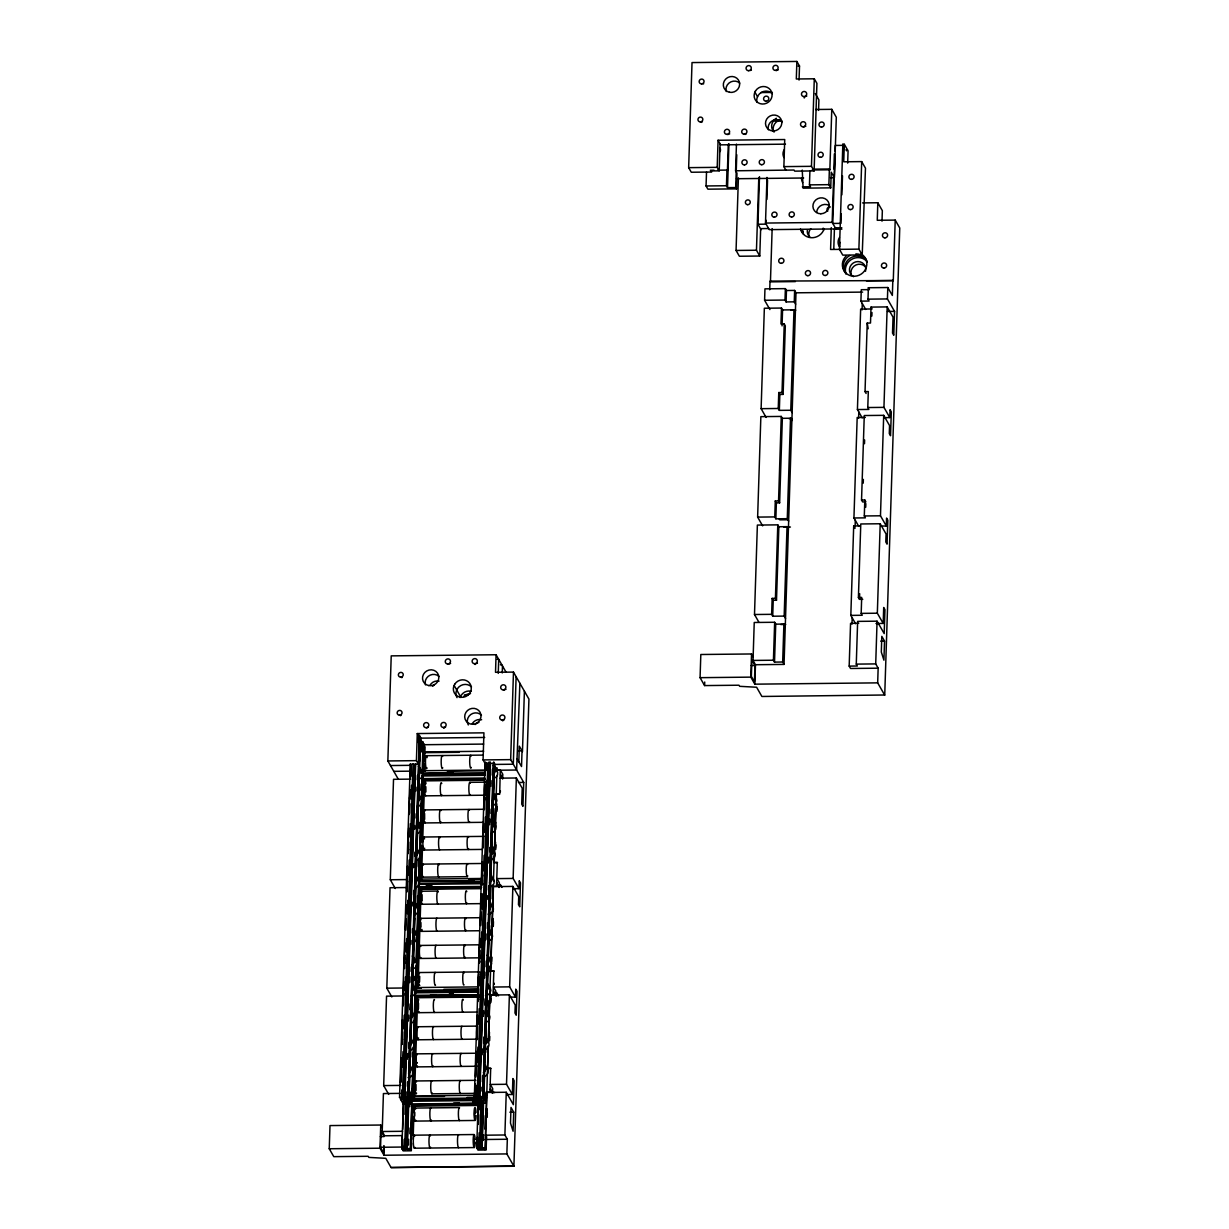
<?xml version="1.0" encoding="UTF-8"?>
<svg xmlns="http://www.w3.org/2000/svg" width="1229" height="1229" viewBox="0 0 1229 1229"><rect width="100%" height="100%" fill="white"/><g stroke="black" fill="none" stroke-linecap="round" stroke-linejoin="round"><path stroke-width="1.5" d="M500.418 790.861L500.28 791.906L500.111 790.954M408.089 1141.741L408.12 1140.758M474.655 1141.065C474.24 1149.745 472.965 1134.567 474.578 1139.56M398.227 779.094L387.857 760.951L391.221 655.871L496.07 654.75L495.517 672.294L513.476 672.094L528.931 699.071L513.906 1166.244L391.068 1167.55L385.783 1158.317L368.823 1157.395L368.193 1156.289L333.781 1156.658L329.249 1148.746L330.002 1125.58L380.744 1125.027L382.327 1127.792M513.906 1166.244L506.855 1153.923L384.016 1155.245L379.991 1148.209L380.744 1125.027M401.791 1135.611L384.646 1135.78L382.204 1131.51L383.417 1093.564L400.116 1093.38M388.702 1094.363L383.678 1085.591L386.551 996.151L403.25 995.966M391.821 996.934L386.812 988.177L390.039 887.722L406.738 887.538M395.308 888.521L390.3 879.749L393.526 779.309L410.67 779.125M383.847 1145.612L383.617 1152.833L380.544 1147.487L381.067 1131.218L384.139 1136.579L380.329 1136.61M384.016 1155.245L384.308 1146.396M391.068 1167.55L513.922 1166.075M406.077 1104.026L402.651 1098.726L406.077 1104.026L403.296 1104.057L400.362 1098.91L402.851 1098.695L399.533 1097.466L410.256 763.977M400.454 1082.872L401.253 1057.954M401.683 1044.542L402.482 1019.624M402.912 1006.213L403.711 981.295M404.157 967.884L404.956 942.966M405.386 929.554L406.184 904.636M406.615 891.225L407.413 866.307M407.844 852.895L408.642 827.977M409.073 814.55L409.887 789.648M410.317 776.221L410.686 764.73M400.746 1082.042L401.161 1069.153M403.527 995.659L403.696 990.144M406.999 887.23L407.413 874.357M410.563 776.359L410.747 770.844M400.931 1081.873L401.284 1070.167M402.144 1043.329L402.513 1031.838M403.389 1004.999L403.757 993.508M404.556 968.59L404.986 955.163M405.785 930.261L406.154 918.754M407.014 891.931L407.383 880.425M408.243 853.587L408.612 842.095M409.549 813.352L409.856 803.766M410.716 776.928L411.085 765.437M406.2 1091.905L406.016 1097.651L401.514 1097.697L401.76 1090.031M402.497 1067.033L402.989 1051.701M403.726 1028.704L404.157 1015.292M404.956 990.374L405.386 976.947M406.184 952.045L406.615 938.618M407.413 913.715L407.859 900.289M408.658 875.371L409.149 860.039M409.887 837.041L410.317 823.63M411.116 798.712L411.546 785.3M401.514 1097.697L402.313 1097.436L413.021 763.946M411.546 1143.124L411.3 1150.79L403.127 1150.882L402.697 1150.144L405.171 1149.929L401.868 1148.685L403.389 1101.353M403.404 1098.127L414.112 764.638M402.666 1129.405L403.588 1100.938M402.298 1149.438L402.421 1145.597M404.633 1098.111L415.356 764.622M406.016 1097.651L404.925 1097.405L415.648 763.931M408.75 1102.567L407.26 1148.623L408.351 1148.869L403.834 1148.915L404.141 1139.329M404.956 1114.38L405.386 1100.938M390.484 765.544L410.87 765.329L410.24 764.238L418.413 764.146L416.416 760.643L417.276 733.559L483.934 732.837L483.074 759.921L485.071 763.424L493.244 763.332L497.192 770.23L516.61 770.015L519.882 683.278M407.26 1059.321L407.444 1053.576M408.489 1020.992L408.673 1015.231M409.718 982.662L409.902 976.901M410.947 944.318L411.07 940.492M412.176 905.988L412.299 902.163M413.42 867.659L413.543 863.833M414.649 829.329L414.772 825.504M415.878 791L416.001 787.174M403.834 1148.915L404.648 1148.654L406.123 1102.597M407.413 1086.375L407.536 1082.088M408.642 1048.045L408.827 1042.3M409.871 1009.716L410.056 1003.97M411.101 971.386L411.239 967.1M412.329 933.057L412.468 928.755M413.574 894.727L413.697 890.426M414.803 856.398L414.941 852.096M416.032 818.053L416.17 813.767M417.261 779.724L417.399 775.438M418.444 742.854L418.628 737.108M405.739 1149.345L407.275 1101.368M420.18 736.601L408.535 1098.818L407.736 1099.095L405.647 1098.342L408.136 1098.127L419.35 735.142M407.736 1099.095L408.289 1081.843M409.088 1056.925L409.518 1043.513M410.317 1018.595L410.747 1005.184M411.485 982.186L411.976 966.854M412.729 943.841L413.221 928.509M413.958 905.512L414.45 890.18M415.187 867.182L415.679 851.851M416.416 828.853L416.908 813.521M417.645 790.524L418.137 775.192M418.889 752.194L419.319 738.783M408.136 1098.127L419.78 735.894M406.968 1149.33L408.504 1101.353M408.934 1096.821L409.61 1075.698M409.856 1068.032L410.471 1048.844M410.778 1039.242L411.331 1021.975M411.638 1012.373L412.191 995.106M412.514 985.504L413.067 968.237M413.374 958.635L413.927 941.368M414.234 931.766L414.665 918.34M415.156 902.992L415.648 887.63M416.017 876.123L416.585 858.841M416.892 849.254L417.138 841.573M417.261 837.732L417.445 831.972M417.752 822.385L418.306 805.118M418.551 797.437L419.166 778.249M419.719 760.966L420.026 751.38M420.61 737.339L408.965 1099.586L406.184 1099.617L408.704 1103.995L480.908 1103.227L477.482 1097.927L480.908 1103.227M408.474 1145.029L408.658 1139.283M409.718 1106.653L409.841 1102.812M409.871 1133.752L410.056 1127.992M410.978 1099.202L411.239 1091.06M412.329 1056.986L412.468 1052.685M414.803 980.22L414.926 976.379M416.032 941.844L416.17 937.543M417.199 905.374L417.522 895.787M418.444 866.537L418.628 860.776M419.673 828.607L419.872 822.401M420.902 790.232L421.101 784.01M422.146 751.841L422.392 744.175M411.054 1144.291L410.87 1150.052L408.166 1149.883L410.471 1149.345L413.313 1046.893M413.436 1043.052L415.894 966.286M416.017 962.445L419.412 856.89M419.535 853.064L422.008 775.991L485.286 775.33M422.131 772.457L423.114 741.748M410.471 1149.345L411.884 1105.209M412.007 1101.368L419.043 882.591M419.166 878.75L423.483 744.421M411.177 1140.451L412.345 1103.995M412.591 1096.314L413.697 1061.764M413.82 1057.939L414.572 1034.91M414.695 1031.07L415.801 996.519M416.047 988.838L419.319 887.138M419.565 879.457L422.837 777.742M423.022 771.981L423.268 764.315M423.391 760.474L423.882 745.112M411.669 1139.283L412.406 1116.024M412.529 1112.414L412.775 1104.641M413.021 1097.067L416.232 997.272M416.477 989.591L419.703 889.304L480.647 888.659M419.995 880.194L421.117 845.322M421.224 841.819L423.268 778.172M423.498 771.013L424.374 743.944M424.619 761.074L425.065 747.14L417.276 733.559M413.835 1116.516L413.236 1135.488L411.869 1133.092M413.958 1112.721L414.204 1105.117M414.45 1097.528L417.338 1007.734M417.461 1003.924L417.676 996.919M417.952 988.346L418.198 980.773M418.321 976.978L421.163 888.506M421.439 879.933L422.546 845.813M422.668 842.019L424.65 780.077M424.927 771.489L425.173 763.885M478.434 1102.828L478.557 1103.995L475.193 1098.111L477.482 1097.574L474.363 1096.667L485.086 763.178M474.793 1097.405L475.039 1089.739M475.469 1076.327L476.268 1051.409M476.637 1039.918L477.436 1015M477.866 1001.574L478.665 976.671M479.095 963.244L479.894 938.341M480.339 924.915L481.138 899.997M481.63 884.665L482.367 861.667M482.797 848.256L483.596 823.338M484.026 809.926L484.825 785.008M485.255 771.597L485.563 762.011M475.869 1077.034L476.237 1065.528M477.098 1038.705L477.466 1027.198M478.327 1000.375L478.695 988.869M479.571 962.03L479.94 950.539M480.739 925.621L481.169 912.21M482.029 885.372L482.398 873.88M483.258 847.042L483.627 835.551M484.487 808.713L484.856 797.222M485.732 770.383L485.977 762.717M490.479 763.132L479.756 1096.606L480.846 1096.852L479.464 1097.313L476.33 1096.898L476.698 1085.407M477.436 1062.394L477.943 1047.062M478.68 1024.064L479.172 1008.732M479.909 985.735L480.339 972.323M481.138 947.405L481.63 932.074M482.367 909.076L482.859 893.744M483.611 870.746L484.103 855.415M484.841 832.417L485.332 817.085M486.069 794.088L486.5 780.661M476.33 1096.898L477.129 1096.637L487.852 763.148M486.546 1136.564L486.116 1149.991L477.958 1150.083L477.528 1149.33L480.001 1149.13L476.698 1147.886L478.173 1101.829M478.219 1097.328L489.004 761.919M477.129 1148.639L477.497 1137.117M477.927 1123.69L478.603 1102.582M478.327 1124.397L478.634 1114.795M479.464 1097.313L490.248 761.919M483.627 1099.847L482.091 1147.825L483.181 1148.07L481.799 1148.531L478.665 1148.116L479.156 1132.769M479.909 1109.741L480.216 1100.139M481.031 1091.106L481.153 1087.266M482.198 1054.682L482.382 1048.936M483.443 1016.352L483.627 1010.607M484.672 978.023L484.856 972.277M485.901 939.693L486.085 933.948M487.191 899.444L487.314 895.618M488.359 863.035L488.543 857.289M489.603 824.705L489.787 818.944M490.832 786.376L491.016 780.615M478.665 1148.116L479.464 1147.855L481.015 1099.878M482.352 1081.75L482.551 1075.544M483.596 1043.421L483.78 1037.199M484.825 1005.076L485.025 998.87M486.054 966.747L486.238 961.001M487.283 928.417L487.467 922.672M488.512 890.088L488.65 885.802M489.756 851.758L489.879 847.472M490.986 813.429L491.124 809.143M492.214 775.1L492.399 769.354M480.554 1148.547L482.106 1100.569M494.135 762.625L483.366 1098.019L482.567 1098.296L480.478 1097.543L482.951 1097.328L493.244 763.101M482.813 1090.63L483.304 1075.298M484.042 1052.285L484.533 1036.953M485.271 1013.956L485.701 1000.544M486.5 975.626L486.93 962.215M487.667 939.217L488.159 923.885M488.912 900.888L489.403 885.556M490.202 860.638L490.632 847.227M491.431 822.309L491.861 808.897M492.66 783.979L493.09 770.552M482.951 1097.328L493.735 761.919M481.799 1148.531L483.335 1100.554M483.75 1096.022L484.38 1076.819M484.871 1061.472L485.301 1048.045M485.609 1038.444L486.162 1021.176M486.469 1011.575L487.022 994.307M487.329 984.706L487.882 967.438M488.266 955.916L488.819 938.649M489.065 930.967L489.618 913.7M489.925 904.098L490.54 884.911M490.97 871.484L491.4 858.042M491.708 848.456L492.092 836.934M492.522 823.507L493.136 804.319M493.443 794.717L493.997 777.45M494.565 763.378L483.78 1098.787L481.015 1098.818L483.519 1103.196L486.3 1103.166L483.366 1098.019M483.427 1140.404L483.611 1134.644M498.252 673.384L498.713 659.343L497.253 659.358M484.81 1129.113L485.255 1115.671M487.283 1052.347L487.467 1046.586M487.59 1042.745L487.713 1038.92M488.512 1013.971L488.942 1000.529M489.879 971.74L490.064 965.994M491.047 935.284L491.354 925.683M492.214 898.814L492.583 887.307M493.459 860.438L493.582 856.598M493.705 852.757L493.889 846.996M494.626 823.968L495.118 808.621M486.131 1135.811L485.701 1149.253L484.887 1149.514L482.813 1148.762L485.286 1148.547L488.128 1046.094M488.251 1042.253L490.724 965.487M490.847 961.646L493.321 884.88M493.443 881.039L496.839 775.438M496.962 771.658L497.084 767.818M486.53 1137.086L485.455 1135.197L486.822 1092.458L506.256 1092.258L513.369 1104.671L514.137 1080.752L512.877 1078.555L512.37 1094.501L506.978 1094.563M488.328 1045.925L487.59 1068.539L490.863 1068.508M488.451 1042.161L489.956 995.044L509.39 994.829L515.243 1005.061L514.982 1013.034L516.241 1015.215L517.01 991.311L515.75 989.13L515.504 997.088L510.112 997.149M485.286 1148.547L485.716 1135.12M486.346 1115.917L486.592 1108.251M488.743 1041.071L488.988 1033.405M489.972 1002.695L490.233 995.014M491.277 962.399L491.462 956.638M492.445 925.929L492.691 918.247M494.918 849.162L495.103 843.417M495.656 826.134L495.779 822.293M496.147 810.787L496.332 805.026M486.745 1116.623L486.991 1108.942M489.203 1039.857L489.449 1032.191M490.448 1001.481L490.632 995.72M491.738 961.186L491.861 957.345M492.844 926.635L493.09 918.954M495.379 847.949L495.564 842.188M496.608 809.573L496.793 803.812M487.176 1117.376L487.314 1112.921M489.634 1040.61L489.772 1036.508M490.863 1002.587L491.001 998.394M493.321 926.067L493.459 921.596M495.779 849.331L495.932 844.861M497.008 811.263L497.146 806.854M502.246 672.939L502.477 665.934M497.008 769.922L500.28 769.892L499.681 794.103L496.424 794.149L494.212 862.666L497.484 862.635M492.537 1093.318L492.691 1088.541L490.356 1084.454L506.517 1084.285L512.37 1094.501M495.671 995.905L495.825 991.112L493.49 987.041L509.651 986.856L515.504 997.088M499.158 887.476L499.312 882.699L496.962 878.612L513.138 878.443L518.991 888.659L513.599 888.721M502.63 779.048L502.784 774.27L500.28 769.892M496.716 996.058L496.823 992.863L498.498 995.797M500.203 778.157L516.364 777.988L522.217 788.219L521.711 804.15L522.955 806.347L523.723 782.427L510.665 759.63L513.476 672.094M516.119 676.687L513.307 764.223L493.874 764.438M506.855 1153.923L507.331 1139.252L504.889 1134.981L506.256 1092.258M506.517 1084.285L509.39 994.829M509.651 986.856L512.877 886.416L493.443 886.616L490.724 971.125L493.997 971.094M513.138 878.443L516.364 777.988M518.822 761.796L519.314 746.126L522.463 751.626L524.399 691.174M518.991 888.659L519.237 880.717L520.497 882.914L519.729 906.802L518.469 904.605L518.73 896.632L512.877 886.416M513.707 1112.168L513.092 1131.248L510.496 1123.106L511.003 1107.437L513.707 1112.168L509.866 1112.199M720.086 143.747L719.211 170.846L711.038 170.939L711.668 172.029L691.282 172.244L688.655 167.651L692.019 62.571L796.868 61.45L799.511 66.043L799.05 80.069M736.448 144.162L735.587 170.785L736.97 173.197L736.463 188.867L707.889 189.174L706.06 185.963L706.521 172.045M884.742 694.999L761.888 696.474L756.603 687.241L739.628 686.32L739.013 685.214L704.601 685.582L700.069 677.671L700.822 654.504L751.549 653.966L753.131 656.716M719.211 170.846L717.214 167.344L718.074 140.26L784.732 139.538L783.872 166.622L785.869 170.124M704.601 685.582L704.724 682.018M736.463 188.867L735.71 187.561L727.537 187.638L726.462 185.748L726.969 170.078L717.69 170.186M728.275 144.239L727.414 170.877L726.969 170.078M727.537 187.638L728.951 143.685M735.71 187.561L736.77 154.762M761.104 229.731L760.643 228.932L759.783 256.031L739.382 256.247L736.063 250.455L738.399 177.852M759.783 256.031L756.465 250.24L758.8 177.637M768.647 228.533L760.474 228.625L757.955 224.246L759.491 176.684M862.558 202.908L877.813 202.754L877.26 220.283L895.219 220.099L899.751 227.995L884.726 695.168L877.675 682.863L754.836 684.169L750.811 677.133L751.549 653.966M833.631 176.699L832.156 222.341L835.935 228.932L769.277 229.639L765.498 223.063L766.973 177.406M766.251 220.344L766.128 224.154L757.955 224.246M766.927 199.421L767.541 180.402M753.024 660.434L754.237 622.488L774.654 622.273L775.729 624.163L774.516 662.108L782.673 662.016L784.041 664.413L755.466 664.72L753.024 660.434L773.425 660.219L774.516 662.108M758.677 621.828L754.498 614.515L757.371 525.075L777.788 524.86L778.863 526.749L776.498 600.244L773.225 600.274L772.15 598.4L775.422 598.354L776.498 600.244M762.641 525.858L757.632 517.102L760.859 416.646L781.26 416.431L782.351 418.321L779.632 502.83L776.359 502.861L775.284 500.971L778.556 500.94L779.632 502.83M766.128 417.445L761.12 408.673L764.346 308.233L781.49 308.049L782.566 309.938L782.059 325.885M769.938 309.57L764.592 300.26L764.96 288.846L785.377 288.631L786.452 290.505L786.084 301.919L794.257 301.842L795.624 304.224M754.959 665.503L754.437 681.772L751.365 676.411L751.887 660.157L754.959 665.503L751.149 665.55M754.836 684.169L755.466 664.72M769.723 289.798L770.015 281.103L893.283 280.55L866.414 280.827M795.393 281.595L770.445 281.856L772.15 228.594M785.531 618.494L784.163 616.098L772.718 616.221L771.643 614.331L772.15 598.4M788.649 521.065L787.282 518.684L775.852 518.807L774.777 516.917L775.284 500.971M792.137 412.652L790.769 410.256L779.34 410.378L778.249 408.489L778.771 392.558L782.028 392.512L783.119 394.401L779.847 394.432L778.771 392.558M781.49 308.049L780.968 323.995L784.24 323.949L785.316 325.839L783.119 394.401M772.718 616.221L773.225 600.274M775.852 518.807L776.359 502.861M779.34 410.378L779.847 394.432M773.425 660.219L774.654 622.273M775.422 598.354L777.788 524.86M778.556 500.94L781.26 416.431M782.028 392.512L784.24 323.949M786.084 301.919L785.008 300.045L785.377 288.631M796.868 61.45L796.315 78.994L814.289 78.794L816.916 83.388L814.105 170.923L794.671 171.138L794.042 170.032L735.587 170.785M782.673 662.016L783.902 624.071L775.729 624.163M784.163 616.098L787.036 526.657L778.863 526.749M787.282 518.684L790.524 418.229L782.351 418.321M790.769 410.256L793.995 309.816L782.566 309.938M794.257 301.842L794.625 290.428L786.452 290.505M784.041 664.413L795.993 292.809L794.625 290.428M830.527 177.713L834.368 177.683L831.219 172.183L830.727 187.853L803.121 188.16L802.245 170.078M802.368 186.839L810.541 186.747L809.45 184.872L809.911 170.939M814.105 170.923L811.463 166.33L814.289 78.794M818.56 110.41L818.898 99.887L815.288 93.558M830.727 187.853L828.884 184.657L829.391 168.987L813.49 169.156M812.185 169.971L829.852 169.786L831.787 109.335L815.61 109.504M831.28 227.611L830.589 249.472L839.914 249.379M833.876 169.08L834.368 153.871M834.998 154.962L832.786 223.448L840.959 223.355L841.266 213.846M835.121 151.167L835.29 145.452L843.463 145.36L843.155 154.869M834.368 177.683L836.304 117.231L831.787 109.335M833.769 249.272L834.414 229.224L841.896 229.147M844.292 144.254L843.739 161.798L861.698 161.598L865.477 168.189L862.205 254.925L842.771 255.125L839.453 249.349L842.833 144.269L844.292 144.254L848.071 150.829L847.672 163.104M841.88 194.827L842.495 175.793M862.205 254.925L858.887 249.134L861.698 161.598M877.675 682.863L878.151 668.192L850.545 668.484L849.178 666.103L850.56 623.364L858.733 623.272M855.584 623.733L850.821 615.391L853.694 525.951L860.223 525.874M858.718 526.304L853.94 517.977L857.181 417.522L865.339 417.43M862.205 417.891L857.427 409.549L860.653 309.093L872.098 308.971L871.023 307.096L887.184 306.912L893.037 317.143L892.515 333.09L893.775 335.271L894.543 311.367L887.43 298.939L887.799 287.525L868.365 287.74L868.012 299.154L869.087 301.044L860.914 301.12L861.283 289.706L869.456 289.629L868.365 287.74M851.974 624.163L852.189 617.772M855.107 526.734L855.307 520.359M858.595 418.321L858.794 411.93M862.082 309.892L862.282 303.517M849.178 666.103L857.35 666.01L856.275 664.121L857.642 621.382L877.076 621.183L884.189 633.596L884.957 609.676L883.697 607.495L883.19 623.426L876 623.502M862.758 599.322L859.501 599.353L858.41 597.478L860.776 523.969L880.21 523.754L886.063 533.985L885.802 541.958L887.061 544.155L887.83 520.251L886.57 518.054L886.324 526.012L880.932 526.073M861.544 500.049L864.817 500.019L865.892 501.908L862.635 501.939L861.544 500.049L864.264 415.54L883.697 415.341L889.55 425.557L889.289 433.53L890.549 435.727L891.317 411.838L890.057 409.656L889.811 417.583L884.419 417.645M866.107 393.48L865.032 391.605L867.228 323.073L870.501 323.027L871.023 307.096M859.501 599.353L859.685 593.699M863.234 483.166L863.357 479.402M864.494 443.73L864.617 439.967M868.196 328.757L867.228 323.073M850.821 615.391L862.251 615.268L861.176 613.379L861.683 597.432L858.41 597.478M853.94 517.977L865.385 517.855L864.294 515.965L864.817 500.019M857.427 409.549L868.872 409.426L867.782 407.536L868.304 391.559L865.032 391.605M865.723 507.224L865.846 503.675M871.868 316.068L871.976 312.519M882.007 221.174L882.345 210.651L877.813 202.754M878.151 668.192L875.709 663.906L877.076 621.183M883.19 623.426L877.337 613.21L880.21 523.754M886.324 526.012L880.471 515.796L883.697 415.341M889.811 417.583L883.943 407.367L887.184 306.912M892.853 279.782L892.346 295.452L887.799 287.525M893.283 280.55L895.219 220.099M884.527 641.092L883.912 660.173L881.316 652.031L881.807 636.361L884.527 641.092L880.686 641.123M420.917 922.687L420.948 926.973M414.818 1112.429L414.772 1116.086M475.485 1115.471C474.164 1120.571 474.624 1106.069 475.5 1113.182M480.754 1112.475L480.693 1114.38M479.878 1139.59L479.817 1141.48M494.196 984.383L494.181 983.215M417.261 1062.532L416.938 1063.392L416.6 1062.501M452.748 772.426L422.1 773.425L484.948 772.749M424.773 783.656L422.93 779.463M418.782 881.178L481.461 881.178M418.951 884.419L418.643 885.587L418.536 884.404L483.289 883.712M421.286 892.085L419.442 887.891M415.463 988.976L415.218 987.563L478.066 986.887M415.463 992.848L415.156 994L415.049 992.832L478.311 992.172M479.387 1105.455L412.729 1106.161L412.483 1104.748M425.879 791.952L425.833 786.714M424.604 813.49L424.65 819.344M418.505 1003.233L418.444 1008.779M460.122 697.58L461.09 695.46A9.095 8.664 -29.8 0 1 471.321 691.266M419.396 745.419L420.379 744.497L422.884 748.876L421.916 749.813M412.191 1093.38L413.174 1092.443L414.757 1095.223M407.168 1098.68L406.184 1099.617L406.983 1099.341L400.792 1099.663M405.155 1103.12L408.089 1101.476L406.415 1098.557M409.027 1099.402L410.716 1097.789L409.042 1094.87M408.704 1103.995L409.672 1103.058M481.983 1097.881L481.015 1098.818L481.814 1098.542L475.623 1098.864M479.986 1102.321L482.905 1100.677M422.1 894.712L422.161 900.765M419.55 982.079L419.734 976.44M416.001 1084.454L416.063 1090.507M798.051 66.059L799.511 66.043M760.951 92.559L772.38 92.436M774.362 121.072L781.828 120.995M785.469 144.162L720.716 144.853L718.074 140.26M847.442 149.738L845.982 149.754L846.612 150.844M688.655 167.651L717.214 167.344M783.872 166.622L811.463 166.33M710.285 170.263L713.988 170.216M736.478 178.727L803.658 178.005M706.06 185.963L726.462 185.748M809.45 184.872L828.884 184.657M765.498 223.063L832.156 222.341M835.305 227.826L841.834 227.764M736.063 250.455L756.465 250.24M839.453 249.349L858.887 249.134M795.993 292.809L862.65 292.103M764.592 300.26L785.008 300.045M868.012 299.154L887.43 298.939M790.861 310.261L795.762 310.215M887.476 311.444L894.543 311.367M761.12 408.673L778.249 408.489M867.782 407.536L883.943 407.367M789.018 418.659L792.275 418.628M757.632 517.102L774.777 516.917M864.294 515.965L880.471 515.796M787.897 519.759L779.739 519.836L779.125 518.776M783.887 527.103L790.431 527.041M754.498 614.515L771.643 614.331M861.176 613.379L877.337 613.21M780.768 624.532L785.669 624.47M500.387 664.843L501.847 664.828M856.275 664.121L875.709 663.906M700.069 677.671L750.811 677.133M464.316 694.999L468.049 694.953M419.919 738.153L484.672 737.461M419.78 743.668L423.053 743.637M423.682 744.728L483.627 744.083M420.026 751.61L422.791 751.58L420.287 747.201M424.143 751.902L483.642 751.272M518.192 750.904L522.033 750.858L521.526 766.527L516.979 758.6M424.573 752.67L459.124 752.302M426.432 755.697L482.843 755.098M387.857 760.951L416.416 760.643M483.074 759.921L510.665 759.63M486.93 770.03L422.177 770.721L422.607 771.459M393.772 771.336L410.486 771.167M447.371 771.197L485.455 770.798M485.317 774.132L422.469 774.792L422.269 772.749M484.779 778.018L421.931 778.694L485.209 778.771M425.004 778.833L449.753 778.556M422.761 780.138L485.609 779.463M423.191 780.891L484.134 780.231M469.77 782.335L485.455 782.166M518.423 782.489L523.723 782.427M496.239 793.842L499.512 793.796M425.68 795.839L485.578 795.194M424.681 809.911L484.579 809.266M424.804 822.938L482.966 822.324M423.821 837.01L483.719 836.381A6.514 1.014 89.4 0 0 482.813 840.359A6.514 1.014 89.4 0 0 483.105 847.472M423.944 850.038L482.091 849.423M494.043 862.389L497.299 862.359L496.531 886.278L493.275 886.309M422.945 864.125L482.843 863.48M423.068 877.153L467.281 876.676M418.705 879.134L481.553 878.474M390.3 879.749L407.444 879.565M468.648 879.349L481.968 879.211M422.592 881.132L474.025 880.594M418.981 883.221L481.829 882.545M426.263 885.494L431.978 885.433M481.292 886.447L418.444 887.108L481.722 887.184M419.273 888.567L480.216 887.906M422.069 891.225L437.754 891.056M422.192 904.252L480.355 903.638M421.209 918.324L481.107 917.694A6.514 1.014 89.4 0 0 480.155 924.162M421.317 931.367L479.479 930.737M420.333 945.439L480.232 944.794M420.456 958.466L480.355 957.821M490.555 970.818L493.828 970.787L493.059 994.707L489.787 994.737M419.458 972.538L479.356 971.909M386.812 988.177L403.957 987.993M415.632 988.3L421.347 988.239M443.869 989.299L478.158 988.93M477.973 989.591L415.125 990.267L415.51 991.634L478.358 990.973M449.445 993.646L453.255 993.6M430.503 994.937L436.218 994.875M477.804 994.86L414.956 995.536L478.818 995.644M435.174 995.49L478.972 995.014M478.634 996.32L415.786 996.98L417.799 1000.514M416.216 997.733L479.064 997.057M418.705 1012.681L476.867 1012.051M417.722 1026.753L477.62 1026.107M417.845 1039.78L475.992 1039.166M416.846 1053.852L476.744 1053.222M416.969 1066.895L476.867 1066.25M487.421 1068.231L490.694 1068.201L489.925 1092.12L486.653 1092.151M415.97 1080.967L475.869 1080.322M383.678 1085.591L400.823 1085.407M491.677 1092.52L494.949 1092.489M431.778 1093.825L474.256 1093.38M411.73 1095.991L474.578 1095.331M444.529 1096.391L412.161 1096.744L409.211 1091.613M399.533 1097.466L402.313 1097.436M404.925 1097.405L407.705 1097.374M474.363 1096.667L477.129 1096.637M479.756 1096.606L482.536 1096.575M467.051 1097.451L476.575 1097.343M476.391 1098.019L411.638 1098.711L410.716 1097.789M476.775 1099.387L412.022 1100.078L411.823 1098.035L408.212 1093.411M409.042 1096.882L411.561 1101.261L478.219 1100.554M472.612 1101.783L478.327 1101.722M453.685 1103.089L459.4 1103.027M458.356 1103.642L479.295 1103.412M479.141 1104.041L411.899 1104.717L408.535 1098.818M412.299 1105.424L478.957 1104.702M415.11 1108.066L459.323 1107.59M415.218 1121.094L475.116 1120.464M382.204 1131.51L402.605 1131.294M414.234 1135.181L474.133 1134.536M485.455 1135.197L504.889 1134.981M485.255 1139.498L507.331 1139.252M380.253 1147.287L402.882 1147.041M329.249 1148.746L379.991 1148.209M414.357 1148.209L474.256 1147.563M401.868 1148.685L404.648 1148.654M407.26 1148.623L410.04 1148.608M476.698 1147.886L479.464 1147.855M482.091 1147.825L484.871 1147.809M420.287 743.637L421.194 744.559L419.519 741.625M483.78 1095.223L484.702 1096.145M408.95 1096.022L409.871 1096.944M842.833 144.269L843.463 145.36M829.391 168.987L829.852 169.786M754.944 92.175L757.571 96.768M860.914 301.12L865.692 309.462M793.995 309.816L795.363 312.197M853.694 525.951L855.061 528.332M790.524 418.229L791.891 420.625M787.036 526.657L788.404 529.038M783.902 624.071L785.27 626.467M496.07 654.75L506.087 672.248M454.146 685.475L460.537 696.643M500.311 884.45L501.985 887.369M424.066 779.57L425.664 782.351M489.956 995.044L491.047 996.934M484.042 1090.814L486.561 1095.193M483.949 1093.518L486.469 1097.912L483.873 1094.071M483.873 1096.084L486.392 1100.462M480.001 1097.774L481.676 1100.692M414.849 1092.658L412.329 1088.971L414.726 1093.134M412.283 1089.508L413.866 1092.289M405.171 1098.572L406.845 1101.491M867.213 262.084L866.291 259.734A12.398 11.814 -29.8 0 0 855.876 253.865M801.369 230.514L802.829 233.233L802.307 229.623M422.008 775.991L422.131 777.158M422.238 778.264L422.361 779.432M418.751 886.677L418.874 887.86M411.561 1101.261L411.669 1102.444M783.964 157.589A8.265 7.866 -29.8 0 1 784.225 149.615M804.212 97.982A2.642 2.519 -29.8 0 1 806.792 96.062M803.95 127.048A2.642 2.519 -29.8 0 1 805.825 126.28M703.08 84.002A2.473 2.366 -29.8 0 1 703.679 83.756M701.329 122.393A2.473 2.366 -29.8 0 1 702.45 121.763M757.003 102.237A9.095 8.664 -29.8 0 1 757.141 97.706L758.109 95.57A9.095 8.664 -29.8 0 1 772.304 93.604M726.247 91.56A8.265 7.866 -29.8 0 1 739.797 83.111M727.845 134.637A2.642 2.519 -29.8 0 1 729.719 133.869M773.379 130.812A9.095 8.664 -29.8 0 1 780.077 119.996M774.07 132.087A9.095 8.664 -29.8 0 1 772.027 123.637L772.98 121.517A9.095 8.664 -29.8 0 1 776.375 118.276M719.795 148.187A2.642 2.519 -29.8 0 1 719.672 151.797M776.359 70.667A2.642 2.519 -29.8 0 1 778.234 69.899M750.074 70.545A2.642 2.519 -29.8 0 1 751.395 70.191M745.158 134.453A2.642 2.519 -29.8 0 1 746.356 133.777M768.34 129.736A8.265 7.866 -29.8 0 1 782.258 121.886M802.629 182.553A9.095 8.664 -29.8 0 1 801.554 178.174M816.686 212.463A8.265 7.866 -29.8 0 1 829.16 205.427M809.22 236.567A8.265 7.866 -29.8 0 1 810.787 228.686M839.837 246.845A9.095 8.664 -29.8 0 1 839.975 242.297M851.251 274.651A8.265 7.866 -29.8 0 1 864.847 266.263M824.167 228.732A12.398 11.814 -29.8 0 1 800.494 228.978M853.602 276.663A8.265 7.866 -29.8 0 1 850.176 266.57A8.265 7.866 -29.8 0 1 860.346 261.931A8.265 7.866 -29.8 0 1 865.539 271.225M827.716 211.265A2.642 2.519 -29.8 0 1 830.374 206.964M803.505 234.247A12.398 11.814 -29.8 0 1 803.182 231.16M823.169 228.118A8.265 7.866 -29.8 0 1 823.599 230.146M810.08 237.258A8.265 7.866 -29.8 0 1 807.422 229.838M861.068 253.865A12.398 11.814 -29.8 0 1 864.417 271.041A12.398 11.814 -29.8 0 1 846.443 273.545A12.398 11.814 -29.8 0 1 846.213 255.924M839.161 246.322A9.095 8.664 -29.8 0 1 839.438 237.55M844.676 271.916A12.398 11.814 -29.8 0 1 849.7 255.54M845.936 274.113A12.398 11.814 -29.8 0 1 865.677 259.473M845.69 272.777A12.398 11.814 -29.8 0 1 866.553 261.009M400.531 715.693A2.473 2.366 -29.8 0 1 401.053 715.309M401.76 677.686A2.473 2.366 -29.8 0 1 402.282 677.302M504.12 690.13A2.642 2.519 -29.8 0 1 505.995 689.361M502.722 720.885A2.642 2.519 -29.8 0 1 504.351 719.672M457.034 697.642A9.095 8.664 -29.8 0 1 456.343 691.005L457.311 688.87A9.095 8.664 -29.8 0 1 471.506 686.903M475.131 664.505A2.642 2.519 -29.8 0 1 477.436 663.199M448.723 664.259A2.642 2.519 -29.8 0 1 450.597 663.491M425.449 684.86A8.265 7.866 -29.8 0 1 438.999 676.411M443.93 728.29A2.642 2.519 -29.8 0 1 445.559 727.076M427.047 727.937A2.642 2.519 -29.8 0 1 428.245 727.261M468.295 724.956A8.265 7.866 -29.8 0 1 481.461 715.186M472.32 723.558A8.265 7.866 -29.8 0 1 481.63 719.748M429.935 685.352A8.265 7.866 -29.8 0 1 439.076 681.127M402.451 1146.565A5.254 0.814 89.4 0 1 402.113 1144.813L402.006 1143.584A5.254 0.814 89.4 0 1 402.421 1136.871M412.299 956.054A5.254 4.993 -29.8 0 1 412.022 964.826M405.002 963.044A5.254 4.993 -29.8 0 1 405.155 957.99M414.388 959.711A5.254 4.993 -29.8 0 1 412.852 968.99M409.687 1037.368A5.254 4.993 -29.8 0 1 409.411 1046.14M402.39 1044.358A5.254 4.993 -29.8 0 1 402.544 1039.304M410.547 1040.533A5.254 4.993 -29.8 0 1 410.225 1050.303M411.607 1011.068A5.254 4.993 -29.8 0 1 411.377 1018.226M412.652 1013.91A5.254 4.993 -29.8 0 1 411.101 1023.204M412.483 983.953A5.254 4.993 -29.8 0 1 412.253 991.112M403.65 988.93A5.254 4.993 -29.8 0 1 403.726 986.319M413.528 986.81A5.254 4.993 -29.8 0 1 410.624 996.289M413.174 928.955A5.254 4.993 -29.8 0 1 413.989 936.897M415.264 932.596A5.254 4.993 -29.8 0 1 413.712 941.89M409.871 1065.266A5.254 4.993 -29.8 0 1 408.535 1073.24M401.038 1070.259A5.254 4.993 -29.8 0 1 401.115 1067.632M410.916 1068.124A5.254 4.993 -29.8 0 1 408.013 1077.603M415.97 875.54A5.254 4.993 -29.8 0 1 414.634 883.513M407.613 881.731A5.254 4.993 -29.8 0 1 407.214 877.89M417.015 878.382A5.254 4.993 -29.8 0 1 415.463 887.676M417.706 821.325A5.254 4.993 -29.8 0 1 417.476 828.484M418.751 824.183A5.254 4.993 -29.8 0 1 417.199 833.462M415.786 847.641A5.254 4.993 -29.8 0 1 415.51 856.398M407.997 853.402A5.254 4.993 -29.8 0 1 408.642 849.562M418.935 852.081A5.254 4.993 -29.8 0 1 416.324 860.577M416.646 850.791A5.254 4.993 -29.8 0 1 417.875 851.282M415.095 902.639A5.254 4.993 -29.8 0 1 414.864 909.798M416.139 905.496A5.254 4.993 -29.8 0 1 414.588 914.775M418.398 766.312A5.254 4.993 -29.8 0 1 418.121 775.084M411.101 773.302A5.254 4.993 -29.8 0 1 411.254 768.248M419.258 769.477A5.254 4.993 -29.8 0 1 418.951 779.247M418.582 794.211A5.254 4.993 -29.8 0 1 418.352 801.369M409.749 799.203A5.254 4.993 -29.8 0 1 409.825 796.576M418.382 796.576A5.254 4.993 -29.8 0 1 416.723 806.547M487.13 955.256A5.254 4.993 -29.8 0 1 486.853 964.028M479.817 962.246A5.254 4.993 -29.8 0 1 479.986 957.191M490.263 959.695A5.254 4.993 -29.8 0 1 487.667 968.191M487.99 958.42A5.254 4.993 -29.8 0 1 489.219 958.912M484.518 1036.569A5.254 4.993 -29.8 0 1 485.332 1044.527M476.821 1039.734A5.254 4.993 -29.8 0 1 477.374 1038.505M487.652 1041.009A5.254 4.993 -29.8 0 1 485.056 1049.505M486.438 1010.269A5.254 4.993 -29.8 0 1 486.208 1017.428M487.483 1013.111A5.254 4.993 -29.8 0 1 485.931 1022.405M487.314 983.154A5.254 4.993 -29.8 0 1 485.977 991.127M478.48 988.131A5.254 4.993 -29.8 0 1 478.557 985.52M488.359 986.011A5.254 4.993 -29.8 0 1 485.455 995.49M488.005 928.156A5.254 4.993 -29.8 0 1 488.819 936.099M491.139 932.596A5.254 4.993 -29.8 0 1 488.543 941.091M484.702 1064.468A5.254 4.993 -29.8 0 1 483.366 1072.441M476.345 1070.674A5.254 4.993 -29.8 0 1 476.499 1065.604M484.503 1066.833A5.254 4.993 -29.8 0 1 484.195 1076.619M490.801 874.741A5.254 4.993 -29.8 0 1 489.465 882.714M482.444 880.932A5.254 4.993 -29.8 0 1 482.598 875.862M491.83 877.583A5.254 4.993 -29.8 0 1 490.294 886.877M492.537 820.526A5.254 4.993 -29.8 0 1 492.307 827.685M493.582 823.384A5.254 4.993 -29.8 0 1 492.03 832.663M490.617 846.842A5.254 4.993 -29.8 0 1 491.431 854.785M492.706 850.483A5.254 4.993 -29.8 0 1 491.154 859.778M489.925 901.84A5.254 4.993 -29.8 0 1 489.695 908.999M481.092 906.818A5.254 4.993 -29.8 0 1 481.169 904.206M490.97 904.698A5.254 4.993 -29.8 0 1 488.067 914.176M493.228 765.513A5.254 4.993 -29.8 0 1 492.952 774.285M485.44 771.29A5.254 4.993 -29.8 0 1 486.085 767.449M494.089 768.678A5.254 4.993 -29.8 0 1 493.766 778.449M493.413 793.412A5.254 4.993 -29.8 0 1 492.076 801.385M485.056 799.618A5.254 4.993 -29.8 0 1 484.656 795.777M494.457 796.269A5.254 4.993 -29.8 0 1 491.554 805.748M434.651 1012.297A6.514 1.014 89.4 0 1 433.33 1005.952A6.514 1.014 89.4 0 1 434.528 999.715M463.179 1011.989A6.514 1.014 89.4 0 1 461.858 1004.8A6.514 1.014 89.4 0 1 463.318 1000.068M477.789 1000.882A6.514 1.014 89.4 0 1 478.757 999.238M419.212 1011.82A6.514 1.014 89.4 0 1 417.66 1006.966A6.514 1.014 89.4 0 1 418.843 999.884M462.319 1039.104A6.514 1.014 89.4 0 1 460.983 1032.744A6.514 1.014 89.4 0 1 462.196 1026.507M433.776 1039.411A6.514 1.014 89.4 0 1 432.454 1033.051A6.514 1.014 89.4 0 1 433.668 1026.814M477.482 1038.904A6.514 1.014 89.4 0 1 476.668 1032.59A6.514 1.014 89.4 0 1 477.359 1026.323M418.536 1037.906A6.514 1.014 89.4 0 1 417.169 1038.228A6.514 1.014 89.4 0 1 416.923 1029.487A6.514 1.014 89.4 0 1 418.229 1027.644M464.055 984.89A6.514 1.014 89.4 0 1 462.734 977.685A6.514 1.014 89.4 0 1 464.193 972.969M435.527 985.197A6.514 1.014 89.4 0 1 434.19 978.852A6.514 1.014 89.4 0 1 435.404 972.6M478.742 983A6.514 1.014 89.4 0 1 478.665 973.783M419.842 985.366A6.514 1.014 89.4 0 1 418.505 979.006A6.514 1.014 89.4 0 1 419.719 972.769M465.161 957.145A6.514 1.014 89.4 0 1 463.594 951.43A6.514 1.014 89.4 0 1 465.054 945.854M436.403 958.082A6.514 1.014 89.4 0 1 435.066 951.738A6.514 1.014 89.4 0 1 436.28 945.5M479.832 956.93A6.514 1.014 89.4 0 1 479.279 950.416A6.514 1.014 89.4 0 1 479.971 945.009M420.948 957.621A6.514 1.014 89.4 0 1 419.381 951.907A6.514 1.014 89.4 0 1 420.84 946.33M414.849 1147.348A6.514 1.014 89.4 0 1 413.282 1141.649A6.514 1.014 89.4 0 1 414.741 1136.072M430.534 1147.179A6.514 1.014 89.4 0 1 428.967 1141.48A6.514 1.014 89.4 0 1 430.427 1135.903M475.177 1142.786A6.514 1.014 89.4 0 1 473.657 1146.365A6.514 1.014 89.4 0 1 473.564 1135.688A6.514 1.014 89.4 0 1 475.147 1139.406M458.832 1147.517A6.514 1.014 89.4 0 1 457.495 1141.173A6.514 1.014 89.4 0 1 458.709 1134.935M459.692 1120.418A6.514 1.014 89.4 0 1 458.371 1114.073A6.514 1.014 89.4 0 1 459.585 1107.836M431.41 1120.08A6.514 1.014 89.4 0 1 429.858 1115.225A6.514 1.014 89.4 0 1 431.056 1108.128M476.053 1115.671A6.514 1.014 89.4 0 1 474.532 1119.25A6.514 1.014 89.4 0 1 474.44 1108.589A6.514 1.014 89.4 0 1 476.022 1112.306M415.725 1120.249A6.514 1.014 89.4 0 1 414.158 1114.534A6.514 1.014 89.4 0 1 415.617 1108.957M474.978 1088.479A6.514 1.014 89.4 0 1 475.024 1083.548M460.568 1093.318A6.514 1.014 89.4 0 1 459.247 1086.958A6.514 1.014 89.4 0 1 460.445 1080.721M416.585 1093.149A6.514 1.014 89.4 0 1 415.033 1087.435A6.514 1.014 89.4 0 1 416.493 1081.858M432.27 1092.98A6.514 1.014 89.4 0 1 430.734 1088.111A6.514 1.014 89.4 0 1 431.917 1081.028M476.13 1064.314A6.514 1.014 89.4 0 1 476.253 1054.067M461.443 1066.204A6.514 1.014 89.4 0 1 460.107 1059.859A6.514 1.014 89.4 0 1 461.321 1053.622M417.461 1066.035A6.514 1.014 89.4 0 1 415.894 1060.335A6.514 1.014 89.4 0 1 417.353 1054.759M433.146 1065.866A6.514 1.014 89.4 0 1 431.594 1061.011A6.514 1.014 89.4 0 1 432.792 1053.929M467.773 875.831A6.514 1.014 89.4 0 1 466.206 870.117A6.514 1.014 89.4 0 1 467.665 864.54M439.014 876.769A6.514 1.014 89.4 0 1 437.678 869.579A6.514 1.014 89.4 0 1 439.137 864.847M482.459 875.616A6.514 1.014 89.4 0 1 482.352 864.325M423.329 876.938A6.514 1.014 89.4 0 1 421.993 869.748A6.514 1.014 89.4 0 1 423.452 865.016M438.138 903.883A6.514 1.014 89.4 0 1 436.817 896.678A6.514 1.014 89.4 0 1 438.277 891.947M422.453 904.037A6.514 1.014 89.4 0 1 421.132 897.692A6.514 1.014 89.4 0 1 422.33 891.455M481.184 900.319A6.514 1.014 89.4 0 1 481.123 893.806M466.912 902.931A6.514 1.014 89.4 0 1 465.345 897.231A6.514 1.014 89.4 0 1 466.805 891.639M470.384 794.502A6.514 1.014 89.4 0 1 468.833 788.803A6.514 1.014 89.4 0 1 470.292 783.226M441.856 794.81A6.514 1.014 89.4 0 1 440.289 789.11A6.514 1.014 89.4 0 1 441.749 783.534M425.941 795.624A6.514 1.014 89.4 0 1 424.604 788.419A6.514 1.014 89.4 0 1 426.064 783.703M484.841 793.258A6.514 1.014 89.4 0 1 484.764 784.041M471.26 767.403A6.514 1.014 89.4 0 1 469.693 761.703A6.514 1.014 89.4 0 1 471.153 756.127M442.732 767.71A6.514 1.014 89.4 0 1 441.165 761.995A6.514 1.014 89.4 0 1 442.624 756.419M486.192 767.848A6.514 1.014 89.4 0 1 485.424 763.209M427.047 767.879A6.514 1.014 89.4 0 1 425.695 765.913A6.514 1.014 89.4 0 1 425.802 757.187A6.514 1.014 89.4 0 1 427.154 757.632M469.524 821.617A6.514 1.014 89.4 0 1 467.957 815.902A6.514 1.014 89.4 0 1 469.417 810.326M440.996 821.924A6.514 1.014 89.4 0 1 439.429 816.21A6.514 1.014 89.4 0 1 440.888 810.633M425.311 822.093A6.514 1.014 89.4 0 1 423.744 816.379A6.514 1.014 89.4 0 1 425.203 810.802M466.037 930.03A6.514 1.014 89.4 0 1 464.47 924.331A6.514 1.014 89.4 0 1 465.929 918.754M437.263 930.983A6.514 1.014 89.4 0 1 435.942 924.638A6.514 1.014 89.4 0 1 437.155 918.401M422.023 929.477A6.514 1.014 89.4 0 1 420.303 926.482A6.514 1.014 89.4 0 1 421.47 918.57M468.648 848.717A6.514 1.014 89.4 0 1 467.081 843.017A6.514 1.014 89.4 0 1 468.541 837.441M439.874 849.669A6.514 1.014 89.4 0 1 438.553 842.464A6.514 1.014 89.4 0 1 440.013 837.748M424.635 848.164A6.514 1.014 89.4 0 1 423.206 848.102A6.514 1.014 89.4 0 1 423.114 838.885A6.514 1.014 89.4 0 1 424.543 838.946M475.177 724.526A8.265 7.866 -29.8 0 1 478.911 722.422M432.716 686.274A8.265 7.866 -29.8 0 1 434.39 684.906M464.07 696.259A9.095 8.664 -29.8 0 1 470.507 693.617M490.525 1088.971L490.694 1090.215L490.525 1088.971M491.784 1091.168L491.953 1092.412L491.784 1091.168M493.659 991.542L493.828 992.802L493.659 991.542M494.918 993.739L495.087 994.998L494.918 993.739M497.146 883.129L497.315 884.373L497.146 883.129M498.406 885.326L498.559 886.57L498.406 885.326M500.633 774.7L500.802 775.96L500.633 774.7M501.878 776.897L502.046 778.157L501.878 776.897M454.684 684.276L453.716 686.412A9.095 8.664 -29.8 0 0 463.61 697.196A9.095 8.664 -29.8 0 0 469.847 683.478A9.095 8.664 -29.8 0 0 454.684 684.276M755.482 90.977L754.514 93.112A9.095 8.664 -29.8 0 0 764.407 103.897A9.095 8.664 -29.8 0 0 770.644 90.178A9.095 8.664 -29.8 0 0 755.482 90.977M420.456 741.932L419.535 741.026L422.96 746.326L420.456 741.932M761.734 164.717A2.642 2.519 -29.8 0 0 764.131 160.876A2.642 2.519 -29.8 0 0 759.599 160.922A2.642 2.519 -29.8 0 0 761.734 164.717M821.51 127.094A2.642 2.519 -29.8 0 0 823.891 123.253A2.642 2.519 -29.8 0 0 819.359 123.299A2.642 2.519 -29.8 0 0 821.51 127.094M820.526 157.327A2.642 2.519 -29.8 0 0 822.923 153.471A2.642 2.519 -29.8 0 0 818.391 153.517A2.642 2.519 -29.8 0 0 820.526 157.327M766.097 101.224A2.642 2.519 -29.8 0 0 768.478 97.368A2.642 2.519 -29.8 0 0 763.962 97.429A2.642 2.519 -29.8 0 0 766.097 101.224M747.724 204.675A2.473 2.366 -29.8 0 0 749.967 201.064A2.473 2.366 -29.8 0 0 745.726 201.11A2.473 2.366 -29.8 0 0 747.724 204.675M701.529 83.864A2.473 2.366 -29.8 0 0 703.756 80.254A2.473 2.366 -29.8 0 0 699.516 80.284A2.473 2.366 -29.8 0 0 701.529 83.864M775.438 70.406A2.642 2.519 -29.8 0 0 777.834 66.55A2.642 2.519 -29.8 0 0 773.302 66.596A2.642 2.519 -29.8 0 0 775.438 70.406M803.996 96.569A2.642 2.519 -29.8 0 0 806.393 92.713A2.642 2.519 -29.8 0 0 801.861 92.759A2.642 2.519 -29.8 0 0 803.996 96.569M744.236 134.191A2.642 2.519 -29.8 0 0 746.617 130.335A2.642 2.519 -29.8 0 0 742.101 130.382A2.642 2.519 -29.8 0 0 744.236 134.191M700.3 121.871A2.473 2.366 -29.8 0 0 702.542 118.261A2.473 2.366 -29.8 0 0 698.302 118.307A2.473 2.366 -29.8 0 0 700.3 121.871M729.488 92.267A8.265 7.866 -29.8 0 0 739.336 81.959A8.265 7.866 -29.8 0 0 725.617 79.163A8.265 7.866 -29.8 0 0 729.488 92.267M803.029 126.787A2.642 2.519 -29.8 0 0 805.41 122.931A2.642 2.519 -29.8 0 0 800.893 122.992A2.642 2.519 -29.8 0 0 803.029 126.787M726.923 134.376A2.642 2.519 -29.8 0 0 729.304 130.52A2.642 2.519 -29.8 0 0 724.787 130.566A2.642 2.519 -29.8 0 0 726.923 134.376M744.436 164.901A2.642 2.519 -29.8 0 0 746.817 161.06A2.642 2.519 -29.8 0 0 742.285 161.107A2.642 2.519 -29.8 0 0 744.436 164.901M748.599 70.698A2.642 2.519 -29.8 0 0 750.98 66.842A2.642 2.519 -29.8 0 0 746.449 66.888A2.642 2.519 -29.8 0 0 748.599 70.698M850.453 209.591A2.642 2.519 -29.8 0 0 852.834 205.735A2.642 2.519 -29.8 0 0 848.302 205.796A2.642 2.519 -29.8 0 0 850.453 209.591M774.347 217.18A2.642 2.519 -29.8 0 0 776.728 213.324A2.642 2.519 -29.8 0 0 772.211 213.37A2.642 2.519 -29.8 0 0 774.347 217.18M791.66 216.995A2.642 2.519 -29.8 0 0 794.042 213.139A2.642 2.519 -29.8 0 0 789.51 213.185A2.642 2.519 -29.8 0 0 791.66 216.995M773.41 130.965A8.265 7.866 -29.8 0 0 780.861 118.936A8.265 7.866 -29.8 0 0 766.712 119.09A8.265 7.866 -29.8 0 0 773.41 130.965M851.42 179.373A2.642 2.519 -29.8 0 0 853.802 175.517A2.642 2.519 -29.8 0 0 849.285 175.563A2.642 2.519 -29.8 0 0 851.42 179.373M820.834 213.769A8.265 7.866 -29.8 0 0 828.285 201.74A8.265 7.866 -29.8 0 0 814.136 201.879A8.265 7.866 -29.8 0 0 820.834 213.769M807.868 275.68A2.642 2.519 -29.8 0 0 810.249 271.824A2.642 2.519 -29.8 0 0 805.732 271.87A2.642 2.519 -29.8 0 0 807.868 275.68M781.245 263.329A2.642 2.519 -29.8 0 0 783.626 259.473A2.642 2.519 -29.8 0 0 779.094 259.519A2.642 2.519 -29.8 0 0 781.245 263.329M884.941 237.858A2.642 2.519 -29.8 0 0 887.323 234.017A2.642 2.519 -29.8 0 0 882.806 234.063A2.642 2.519 -29.8 0 0 884.941 237.858M883.974 268.091A2.642 2.519 -29.8 0 0 886.355 264.235A2.642 2.519 -29.8 0 0 881.823 264.281A2.642 2.519 -29.8 0 0 883.974 268.091M825.181 275.496A2.642 2.519 -29.8 0 0 827.563 271.64A2.642 2.519 -29.8 0 0 823.031 271.686A2.642 2.519 -29.8 0 0 825.181 275.496M400.731 677.164A2.473 2.366 -29.8 0 0 402.958 673.553A2.473 2.366 -29.8 0 0 398.718 673.6A2.473 2.366 -29.8 0 0 400.731 677.164M399.502 715.17A2.473 2.366 -29.8 0 0 401.745 711.56A2.473 2.366 -29.8 0 0 397.505 711.606A2.473 2.366 -29.8 0 0 399.502 715.17M502.231 720.086A2.642 2.519 -29.8 0 0 504.612 716.246A2.642 2.519 -29.8 0 0 500.095 716.292A2.642 2.519 -29.8 0 0 502.231 720.086M474.64 663.706A2.642 2.519 -29.8 0 0 477.036 659.85A2.642 2.519 -29.8 0 0 472.504 659.896A2.642 2.519 -29.8 0 0 474.64 663.706M503.199 689.868A2.642 2.519 -29.8 0 0 505.58 686.012A2.642 2.519 -29.8 0 0 501.063 686.059A2.642 2.519 -29.8 0 0 503.199 689.868M443.439 727.491A2.642 2.519 -29.8 0 0 445.82 723.635A2.642 2.519 -29.8 0 0 441.303 723.697A2.642 2.519 -29.8 0 0 443.439 727.491M428.691 685.567A8.265 7.866 -29.8 0 0 438.538 675.259A8.265 7.866 -29.8 0 0 424.819 672.463A8.265 7.866 -29.8 0 0 428.691 685.567M426.125 727.676A2.642 2.519 -29.8 0 0 428.506 723.82A2.642 2.519 -29.8 0 0 423.99 723.881A2.642 2.519 -29.8 0 0 426.125 727.676M447.802 663.998A2.642 2.519 -29.8 0 0 450.183 660.142A2.642 2.519 -29.8 0 0 445.651 660.188A2.642 2.519 -29.8 0 0 447.802 663.998M472.612 724.265A8.265 7.866 -29.8 0 0 480.063 712.236A8.265 7.866 -29.8 0 0 465.914 712.39A8.265 7.866 -29.8 0 0 472.612 724.265"/></g></svg>
